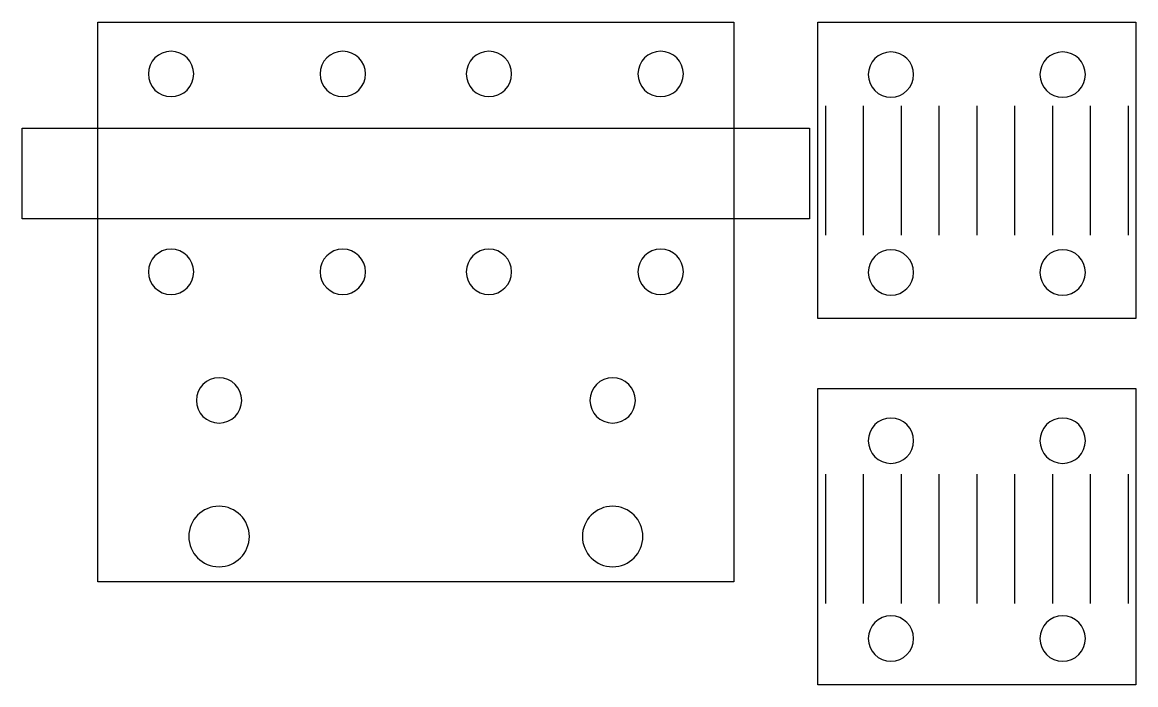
# Model space of a CAD drawing. Extents: x -5 to 68.6, y 0 to 43.8.
import ezdxf

# ---------------------------------------------------------------- set-up
doc = ezdxf.new("R2010")
doc.units = 0
doc.layers.add('LAYER_1', color=7, linetype='CONTINUOUS')

# ---------------------------------------------------------------- blocks, each defined once
blk = doc.blocks.new('BLOCK_2')
at = {"layer": 'LAYER_1', "color": 250}
for points in [[(27.328, 40.378), (27.328, 39.549), (26.656, 38.878), (25.828, 38.878), (24.999, 38.878), (24.328, 39.549), (24.328, 40.378), (24.328, 41.206), (24.999, 41.878), (25.828, 41.878), (26.656, 41.878), (27.328, 41.206), (27.328, 40.378)], [(38.672, 40.378), (38.672, 39.549), (38, 38.878), (37.172, 38.878), (36.343, 38.878), (35.672, 39.549), (35.672, 40.378), (35.672, 41.206), (36.343, 41.878), (37.172, 41.878), (38, 41.878), (38.672, 41.206), (38.672, 40.378)], [(27.328, 27.297), (27.328, 26.469), (26.656, 25.797), (25.828, 25.797), (24.999, 25.797), (24.328, 26.469), (24.328, 27.297), (24.328, 28.125), (24.999, 28.797), (25.828, 28.797), (26.656, 28.797), (27.328, 28.125), (27.328, 27.297)], [(38.672, 27.297), (38.672, 26.469), (38, 25.797), (37.172, 25.797), (36.343, 25.797), (35.672, 26.469), (35.672, 27.297), (35.672, 28.125), (36.343, 28.797), (37.172, 28.797), (38, 28.797), (38.672, 28.125), (38.672, 27.297)]]:
    blk.add_open_spline(points, degree=3, knots=[0, 0, 0, 0, 1, 1, 1, 2, 2, 2, 3, 3, 3, 4, 4, 4, 4], dxfattribs=at)
blk = doc.blocks.new('BLOCK_3')
at = {"layer": 'LAYER_1', "color": 250}
for points in [[(6.328, 40.378), (6.328, 39.549), (5.656, 38.878), (4.828, 38.878), (3.999, 38.878), (3.328, 39.549), (3.328, 40.378), (3.328, 41.206), (3.999, 41.878), (4.828, 41.878), (5.656, 41.878), (6.328, 41.206), (6.328, 40.378)], [(17.672, 40.378), (17.672, 39.549), (17.001, 38.878), (16.172, 38.878), (15.343, 38.878), (14.672, 39.549), (14.672, 40.378), (14.672, 41.206), (15.343, 41.878), (16.172, 41.878), (17.001, 41.878), (17.672, 41.206), (17.672, 40.378)], [(6.328, 27.297), (6.328, 26.469), (5.656, 25.797), (4.828, 25.797), (3.999, 25.797), (3.328, 26.469), (3.328, 27.297), (3.328, 28.125), (3.999, 28.797), (4.828, 28.797), (5.656, 28.797), (6.328, 28.125), (6.328, 27.297)], [(17.672, 27.297), (17.672, 26.469), (17.001, 25.797), (16.172, 25.797), (15.343, 25.797), (14.672, 26.469), (14.672, 27.297), (14.672, 28.125), (15.343, 28.797), (16.172, 28.797), (17.001, 28.797), (17.672, 28.125), (17.672, 27.297)]]:
    blk.add_open_spline(points, degree=3, knots=[0, 0, 0, 0, 1, 1, 1, 2, 2, 2, 3, 3, 3, 4, 4, 4, 4], dxfattribs=at)
blk = doc.blocks.new('BLOCK_4')
at = {"layer": 'LAYER_1', "color": 250}
for points in [[(53.884, 40.337), (53.884, 39.509), (53.212, 38.837), (52.384, 38.837), (51.555, 38.837), (50.884, 39.509), (50.884, 40.337), (50.884, 41.165), (51.555, 41.837), (52.384, 41.837), (53.212, 41.837), (53.884, 41.165), (53.884, 40.337)], [(65.228, 40.337), (65.228, 39.509), (64.557, 38.837), (63.728, 38.837), (62.9, 38.837), (62.228, 39.509), (62.228, 40.337), (62.228, 41.165), (62.9, 41.837), (63.728, 41.837), (64.557, 41.837), (65.228, 41.165), (65.228, 40.337)], [(53.884, 27.257), (53.884, 26.429), (53.212, 25.757), (52.384, 25.757), (51.555, 25.757), (50.884, 26.429), (50.884, 27.257), (50.884, 28.085), (51.555, 28.757), (52.384, 28.757), (53.212, 28.757), (53.884, 28.085), (53.884, 27.257)], [(65.228, 27.257), (65.228, 26.429), (64.557, 25.757), (63.728, 25.757), (62.9, 25.757), (62.228, 26.429), (62.228, 27.257), (62.228, 28.085), (62.9, 28.757), (63.728, 28.757), (64.557, 28.757), (65.228, 28.085), (65.228, 27.257)]]:
    blk.add_open_spline(points, degree=3, knots=[0, 0, 0, 0, 1, 1, 1, 2, 2, 2, 3, 3, 3, 4, 4, 4, 4], dxfattribs=at)
blk = doc.blocks.new('BLOCK_5')
at = {"layer": 'LAYER_1', "color": 250}
for points in [[(53.884, 16.134), (53.884, 15.306), (53.212, 14.634), (52.384, 14.634), (51.555, 14.634), (50.884, 15.306), (50.884, 16.134), (50.884, 16.962), (51.555, 17.634), (52.384, 17.634), (53.212, 17.634), (53.884, 16.962), (53.884, 16.134)], [(65.228, 16.134), (65.228, 15.306), (64.557, 14.634), (63.728, 14.634), (62.9, 14.634), (62.228, 15.306), (62.228, 16.134), (62.228, 16.962), (62.9, 17.634), (63.728, 17.634), (64.557, 17.634), (65.228, 16.962), (65.228, 16.134)], [(53.884, 3.054), (53.884, 2.226), (53.212, 1.554), (52.384, 1.554), (51.555, 1.554), (50.884, 2.226), (50.884, 3.054), (50.884, 3.882), (51.555, 4.554), (52.384, 4.554), (53.212, 4.554), (53.884, 3.882), (53.884, 3.054)], [(65.228, 3.054), (65.228, 2.226), (64.557, 1.554), (63.728, 1.554), (62.9, 1.554), (62.228, 2.226), (62.228, 3.054), (62.228, 3.882), (62.9, 4.554), (63.728, 4.554), (64.557, 4.554), (65.228, 3.882), (65.228, 3.054)]]:
    blk.add_open_spline(points, degree=3, knots=[0, 0, 0, 0, 1, 1, 1, 2, 2, 2, 3, 3, 3, 4, 4, 4, 4], dxfattribs=at)

msp = doc.modelspace()

# ---------------------------------------------------------------- linework, layer by layer
at = {"layer": 'LAYER_1', "color": 250}
for points in [[(42, 6.797), (0, 6.797), (0, 43.797), (42, 43.797), (42, 6.797)], [(68.556, 24.203), (47.556, 24.203), (47.556, 43.797), (68.556, 43.797), (68.556, 24.203)], [(48.056, 38.266), (48.056, 29.711)], [(50.556, 38.266), (50.556, 29.711)], [(53.056, 38.266), (53.056, 29.711)], [(55.556, 38.266), (55.556, 29.711)], [(58.056, 38.266), (58.056, 29.711)], [(60.556, 38.266), (60.556, 29.711)], [(63.056, 38.266), (63.056, 29.711)], [(65.556, 38.266), (65.556, 29.711)], [(68.056, 38.266), (68.056, 29.711)], [(47, 30.797), (-5, 30.797), (-5, 36.797), (47, 36.797), (47, 30.797)], [(68.556, 0), (47.556, 0), (47.556, 19.594), (68.556, 19.594), (68.556, 0)], [(48.056, 13.924), (48.056, 5.37)], [(50.556, 13.924), (50.556, 5.37)], [(53.056, 13.924), (53.056, 5.37)], [(55.556, 13.924), (55.556, 5.37)], [(58.056, 13.924), (58.056, 5.37)], [(60.556, 13.924), (60.556, 5.37)], [(63.056, 13.924), (63.056, 5.37)], [(65.556, 13.924), (65.556, 5.37)], [(68.056, 13.924), (68.056, 5.37)]]:
    msp.add_lwpolyline(points, dxfattribs=at)
for points in [[(9.5, 18.797), (9.5, 17.969), (8.828, 17.297), (8, 17.297), (7.171, 17.297), (6.5, 17.969), (6.5, 18.797), (6.5, 19.625), (7.171, 20.297), (8, 20.297), (8.828, 20.297), (9.5, 19.625), (9.5, 18.797)], [(35.5, 18.797), (35.5, 17.969), (34.828, 17.297), (34, 17.297), (33.171, 17.297), (32.5, 17.969), (32.5, 18.797), (32.5, 19.625), (33.171, 20.297), (34, 20.297), (34.828, 20.297), (35.5, 19.625), (35.5, 18.797)], [(10, 9.797), (10, 8.692), (9.104, 7.797), (8, 7.797), (6.895, 7.797), (6, 8.692), (6, 9.797), (6, 10.901), (6.895, 11.797), (8, 11.797), (9.104, 11.797), (10, 10.901), (10, 9.797)], [(36, 9.797), (36, 8.692), (35.104, 7.797), (34, 7.797), (32.895, 7.797), (32, 8.692), (32, 9.797), (32, 10.901), (32.895, 11.797), (34, 11.797), (35.104, 11.797), (36, 10.901), (36, 9.797)]]:
    msp.add_open_spline(points, degree=3, knots=[0, 0, 0, 0, 1, 1, 1, 2, 2, 2, 3, 3, 3, 4, 4, 4, 4], dxfattribs=at)

# ---------------------------------------------------------------- block references
at = {"layer": 'LAYER_1'}
for name in ['BLOCK_3', 'BLOCK_2', 'BLOCK_4', 'BLOCK_5']:
    msp.add_blockref(name, (0, 0), dxfattribs=at)

doc.saveas('drawing.dxf')
